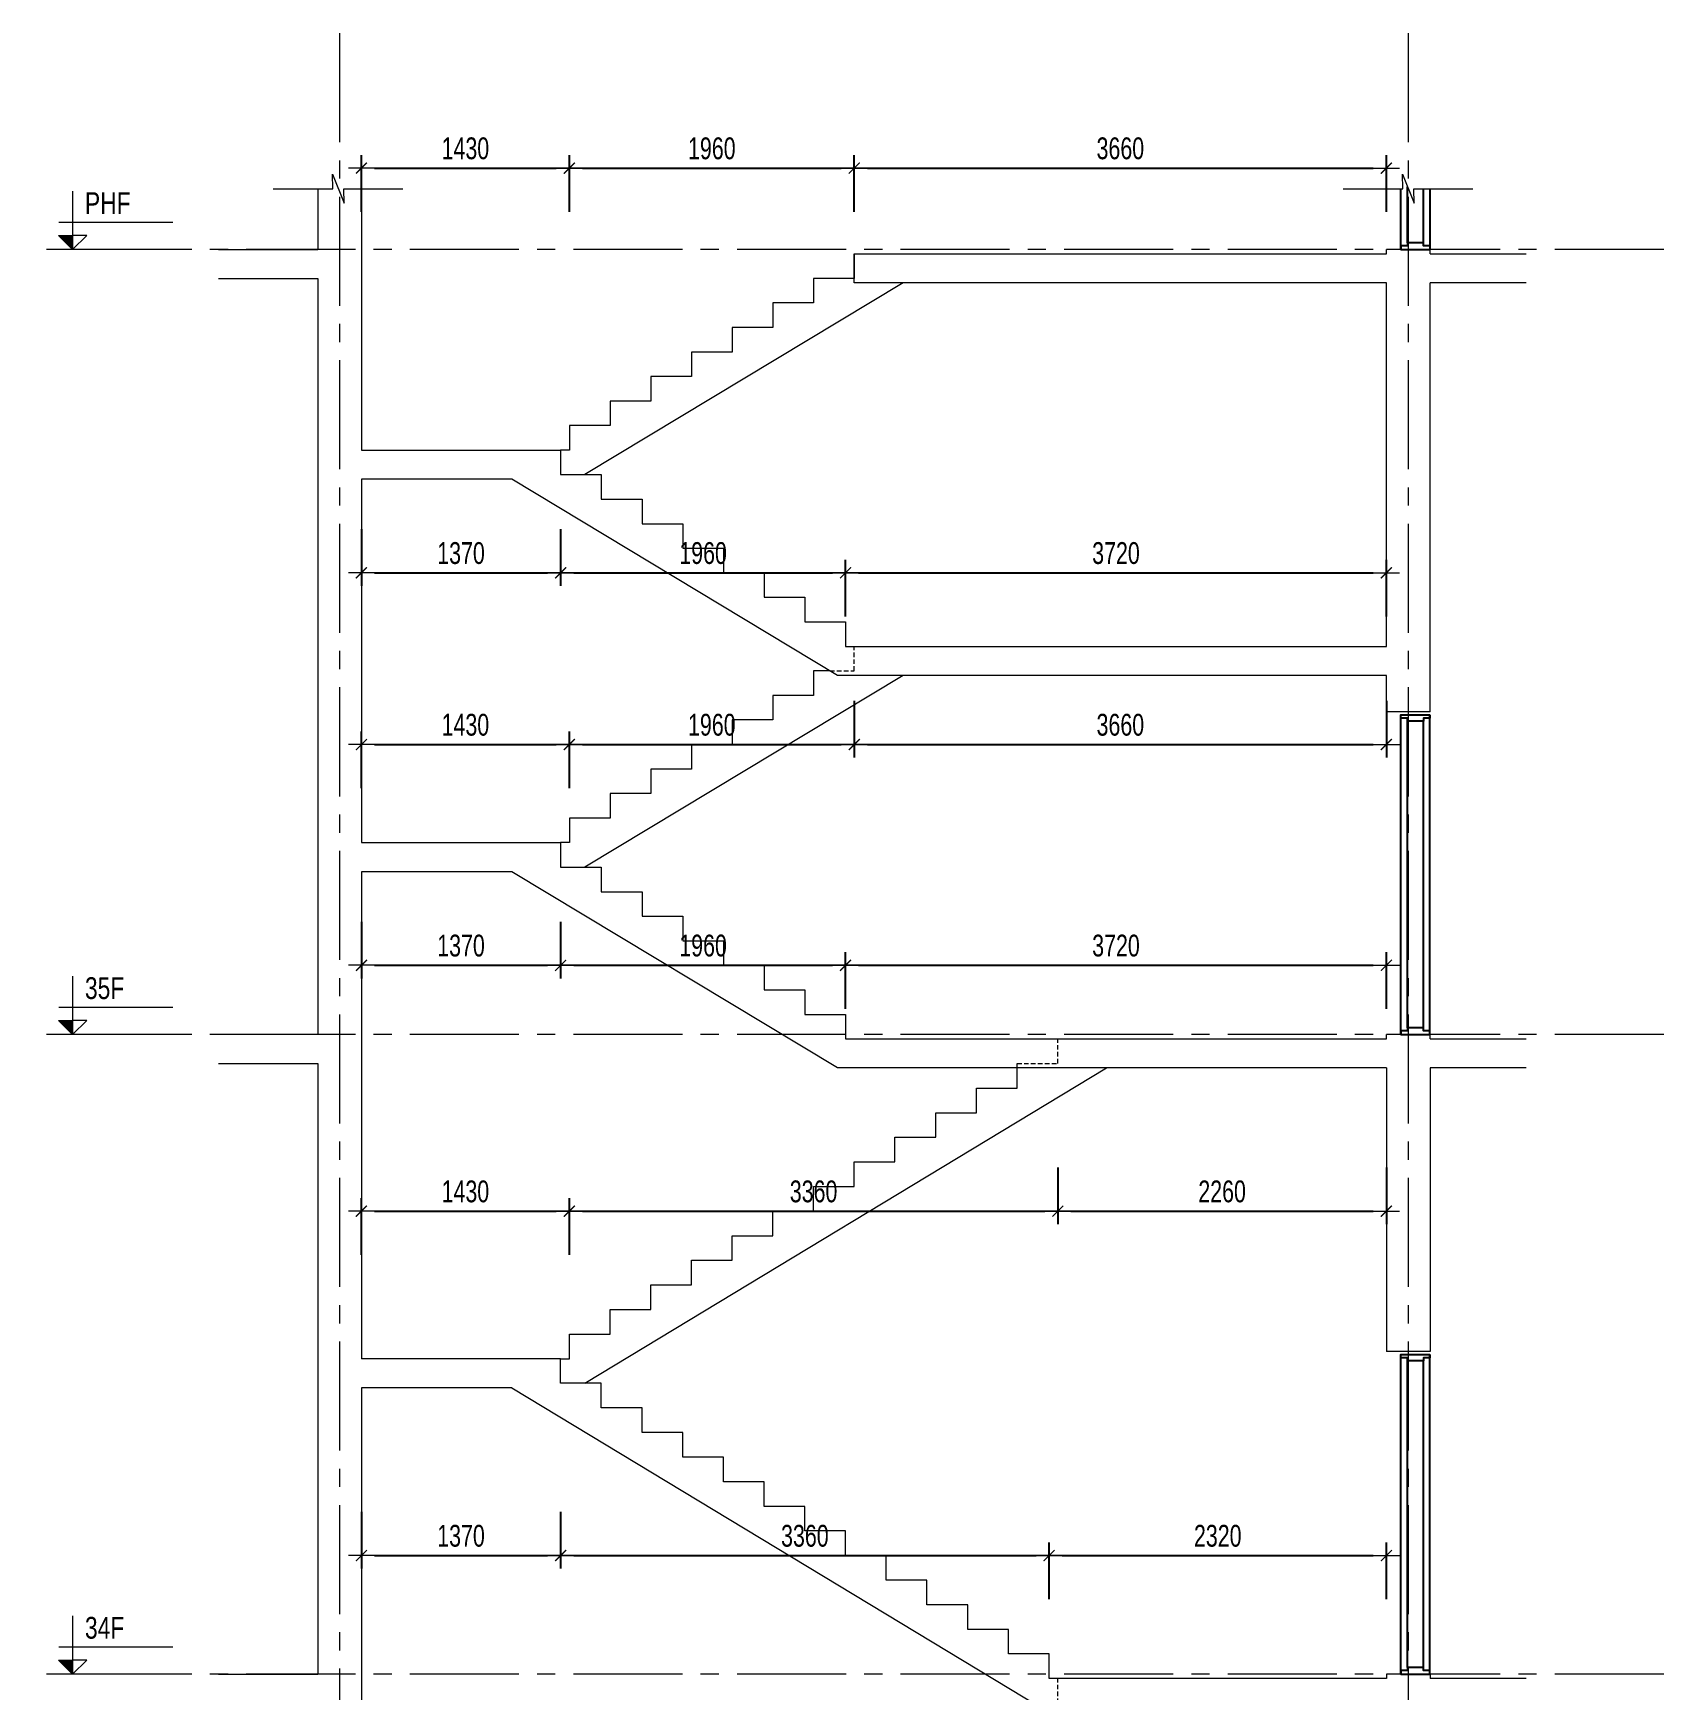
# Model space of a CAD drawing. Header units: millimetres. Extents: x -179076 to 254975, y -18667 to 296191.
# Drawn here: x 140476 to 151692, y 273827 to 285230 of the extents above; entities that cross this region are included whole.
import ezdxf

# ---------------------------------------------------------------- set-up
doc = ezdxf.new("R2010")
doc.units = ezdxf.units.MM
doc.linetypes.add('CENTER2', pattern=[1.125, 0.75, -0.125, 0.125, -0.125])
doc.linetypes.add('HIDDEN2', pattern=[4.7625, 3.175, -1.5875])
doc.layers.get('Defpoints').update_dxf_attribs({"color": 151, "lineweight": 9})
doc.layers.add('A-DOOR', color=4, linetype='Continuous')
doc.layers.add('DOOR', color=4, linetype='Continuous')
for name, color, linetype, lineweight in [('NDC_S_ANNO', 7, 'Continuous', 20), ('NDC_S_AXIS', 5, 'CENTER2', 13), ('NDC_S_CONTINUOUS', 3, 'Continuous', 20), ('NDC_S_DIM', 1, 'Continuous', 15), ('NDC_S_HIDDEN', 8, 'HIDDEN2', 13), ('NDC_S_SLAB', 2, 'Continuous', 20), ('NDC_S_SYMBOL', 1, 'Continuous', 15), ('NDC_S_TEXT SYMBOL', 7, 'Continuous', 20), ('NDC_S_VN TEXT', 7, 'Continuous', 20)]:
    doc.layers.add(name, color=color, linetype=linetype, lineweight=lineweight)
doc.styles.add('NDC_ANNO', font='', dxfattribs={"width": 0.8})
doc.styles.add('NDC_DIM', font='', dxfattribs={"width": 0.75})
doc.styles.get('NDC_ANNO').set_extended_font_data('Dotum')
doc.styles.get('NDC_DIM').set_extended_font_data('Dotum')
doc.dimstyles.new('NDC_dim_60', dxfattribs={"dimscale": 60, "dimtxt": 2.5, "dimasz": 1.5, "dimexe": 1.5, "dimexo": 2.5, "dimgap": 1, "dimtad": 1, "dimdec": 0, "dimzin": 0, "dimdsep": 46, "dimtxsty": 'NDC_DIM', "dimblk": 'DIMMARK', "dimcen": 0.09, "dimdle": 1.2, "dimclrd": 1, "dimclre": 1, "dimclrt": 3, "dimadec": 0, "dimazin": 0, "dimtfac": 1, "dimtdec": 0, "dimtix": 1, "dimtofl": 0, "dimtmove": 0, "dimatfit": 3, "dimfxl": 5, "dimfxlon": 1, "dimtolj": 1, "dimtzin": 0, "dimarcsym": 0})

# ---------------------------------------------------------------- blocks, each defined once
blk = doc.blocks.new('X-SECTION-2$0$X-SEC-DOO2')
at = {"layer": 'A-DOOR'}
for p, q in [((41976, 101972), (41976, 104172)), ((42021, 102017), (42021, 104127)), ((42131, 102017), (42131, 104127)), ((42176, 101972), (42176, 104172))]:
    blk.add_line(p, q, dxfattribs=at)
for points in [[(41976, 104172), (41976, 104147), (42021, 104147), (42021, 104127), (42131, 104127), (42131, 104147), (42176, 104147), (42176, 104172)], [(41976, 101972), (41976, 101997), (42021, 101997), (42021, 102017), (42131, 102017), (42131, 101997), (42176, 101997), (42176, 101972)]]:
    blk.add_lwpolyline(points, close=True, dxfattribs=at)
at = {"layer": 'Defpoints'}
blk.add_line((41976, 104192), (42176, 104192), dxfattribs=at)
blk = doc.blocks.new('kata_block_CT')
at = {"layer": 'NDC_S_ANNO'}
blk.add_hatch(color=3, dxfattribs=at).paths.add_polyline_path([(0, 1.6), (-1.61, 1.6), (0, 0)])
at = {"layer": 'NDC_S_ANNO', "ltscale": 50}
h = blk.add_hatch(dxfattribs=at)
h.set_pattern_fill('ANSI31', color=256, scale=1.406, style=0)
h.paths.add_polyline_path([(0, 1.6), (0, 0), (1.61, 1.6)])
for p, q in [((-1.59, 3.14), (11.47, 3.14)), ((11.56, 0), (-1.64, 0))]:
    blk.add_line(p, q, dxfattribs=at)
for points in [[(0, 6.69), (0, 0)], [(0, 0), (-1.61, 1.6), (0, 1.6)], [(0, 0), (1.61, 1.6), (0, 1.6)]]:
    blk.add_lwpolyline(points, dxfattribs=at)
at = {"layer": 'NDC_S_ANNO', "color": 8, "ltscale": 50}
blk.add_lwpolyline([(0, 0), (-1.61, 1.6), (0, 1.6)], dxfattribs=at)
at = {"layer": 'NDC_S_TEXT SYMBOL', "color": 3, "style": 'NDC_ANNO', "width": 0.8}
blk.add_attdef('CT', (1.41, 4.07), '', height=2.5, dxfattribs=at)
blk = doc.blocks.new('DIMMARK')
at = {"layer": 'NDC_S_DIM', "color": 1}
blk.add_line((-1.5, 0), (1, 0), dxfattribs=at)
at = {"layer": 'NDC_S_DIM', "color": 2, "const_width": 0.1}
blk.add_lwpolyline([(-0.42, -0.42), (0.42, 0.42)], dxfattribs=at)
blk = doc.blocks.new('*D634')
at = {"layer": 'Defpoints', "color": 0, "transparency": 16777216}
for p in [(144104, 276112), (142734, 275912), (144104, 274758)]:
    blk.add_point(p, dxfattribs=at)
at = {"layer": 'NDC_S_DIM', "color": 1, "lineweight": -2, "transparency": 16777216}
for p, q in [((142734, 275058), (142734, 274668)), ((144104, 275058), (144104, 274668)), ((142824, 274758), (144014, 274758))]:
    blk.add_line(p, q, dxfattribs=at)
at = {"layer": 'NDC_S_DIM', "color": 1, "lineweight": -2, "transparency": 16777216, "xscale": 90, "yscale": 90, "zscale": 90, "rotation": 180}
blk.add_blockref('DIMMARK', (142734, 274758), dxfattribs=at)
at = {"layer": 'NDC_S_DIM', "color": 1, "lineweight": -2, "transparency": 16777216, "xscale": 90, "yscale": 90, "zscale": 90}
blk.add_blockref('DIMMARK', (144104, 274758), dxfattribs=at)
at = {"layer": 'NDC_S_DIM', "color": 3, "transparency": 16777216, "insert": (143419, 274893), "char_height": 150, "attachment_point": 5, "style": 'NDC_DIM'}
blk.add_mtext('\\A1;1370', dxfattribs=at)
blk = doc.blocks.new('*D635')
at = {"layer": 'Defpoints', "color": 0, "transparency": 16777216}
for p in [(144104, 276112), (147464, 274758), (147464, 273912)]:
    blk.add_point(p, dxfattribs=at)
at = {"layer": 'NDC_S_DIM', "color": 1, "lineweight": -2, "transparency": 16777216}
for p, q in [((144104, 275058), (144104, 274668)), ((147464, 274458), (147464, 274848)), ((144194, 274758), (147374, 274758))]:
    blk.add_line(p, q, dxfattribs=at)
at = {"layer": 'NDC_S_DIM', "color": 1, "lineweight": -2, "transparency": 16777216, "xscale": 90, "yscale": 90, "zscale": 90, "rotation": 180}
blk.add_blockref('DIMMARK', (144104, 274758), dxfattribs=at)
at = {"layer": 'NDC_S_DIM', "color": 1, "lineweight": -2, "transparency": 16777216, "xscale": 90, "yscale": 90, "zscale": 90}
blk.add_blockref('DIMMARK', (147464, 274758), dxfattribs=at)
at = {"layer": 'NDC_S_DIM', "color": 3, "transparency": 16777216, "insert": (145784, 274893), "char_height": 150, "attachment_point": 5, "style": 'NDC_DIM'}
blk.add_mtext('\\A1;3360', dxfattribs=at)
blk = doc.blocks.new('*D636')
at = {"layer": 'Defpoints', "color": 0, "transparency": 16777216}
for p in [(149784, 274758), (147464, 273912), (149784, 273912)]:
    blk.add_point(p, dxfattribs=at)
at = {"layer": 'NDC_S_DIM', "color": 1, "lineweight": -2, "transparency": 16777216}
for p, q in [((147464, 274458), (147464, 274848)), ((149784, 274458), (149784, 274848)), ((147554, 274758), (149694, 274758))]:
    blk.add_line(p, q, dxfattribs=at)
at = {"layer": 'NDC_S_DIM', "color": 1, "lineweight": -2, "transparency": 16777216, "xscale": 90, "yscale": 90, "zscale": 90, "rotation": 180}
blk.add_blockref('DIMMARK', (147464, 274758), dxfattribs=at)
at = {"layer": 'NDC_S_DIM', "color": 1, "lineweight": -2, "transparency": 16777216, "xscale": 90, "yscale": 90, "zscale": 90}
blk.add_blockref('DIMMARK', (149784, 274758), dxfattribs=at)
at = {"layer": 'NDC_S_DIM', "color": 3, "transparency": 16777216, "insert": (148624, 274893), "char_height": 150, "attachment_point": 5, "style": 'NDC_DIM'}
blk.add_mtext('\\A1;2320', dxfattribs=at)
blk = doc.blocks.new('*D637')
at = {"layer": 'Defpoints', "color": 0, "transparency": 16777216}
for p in [(144164, 277127), (142734, 276112), (144164, 276112)]:
    blk.add_point(p, dxfattribs=at)
at = {"layer": 'NDC_S_DIM', "color": 1, "lineweight": -2, "transparency": 16777216}
for p, q in [((142734, 276827), (142734, 277217)), ((144164, 276827), (144164, 277217)), ((142824, 277127), (144074, 277127))]:
    blk.add_line(p, q, dxfattribs=at)
at = {"layer": 'NDC_S_DIM', "color": 1, "lineweight": -2, "transparency": 16777216, "xscale": 90, "yscale": 90, "zscale": 90, "rotation": 180}
blk.add_blockref('DIMMARK', (142734, 277127), dxfattribs=at)
at = {"layer": 'NDC_S_DIM', "color": 1, "lineweight": -2, "transparency": 16777216, "xscale": 90, "yscale": 90, "zscale": 90}
blk.add_blockref('DIMMARK', (144164, 277127), dxfattribs=at)
at = {"layer": 'NDC_S_DIM', "color": 3, "transparency": 16777216, "insert": (143449, 277262), "char_height": 150, "attachment_point": 5, "style": 'NDC_DIM'}
blk.add_mtext('\\A1;1430', dxfattribs=at)
blk = doc.blocks.new('*D638')
at = {"layer": 'Defpoints', "color": 0, "transparency": 16777216}
for p in [(147524, 278227), (147524, 277127), (144164, 276112)]:
    blk.add_point(p, dxfattribs=at)
at = {"layer": 'NDC_S_DIM', "color": 1, "lineweight": -2, "transparency": 16777216}
for p, q in [((147524, 277427), (147524, 277037)), ((144164, 276827), (144164, 277217)), ((144254, 277127), (147434, 277127))]:
    blk.add_line(p, q, dxfattribs=at)
at = {"layer": 'NDC_S_DIM', "color": 1, "lineweight": -2, "transparency": 16777216, "xscale": 90, "yscale": 90, "zscale": 90, "rotation": 180}
blk.add_blockref('DIMMARK', (144164, 277127), dxfattribs=at)
at = {"layer": 'NDC_S_DIM', "color": 1, "lineweight": -2, "transparency": 16777216, "xscale": 90, "yscale": 90, "zscale": 90}
blk.add_blockref('DIMMARK', (147524, 277127), dxfattribs=at)
at = {"layer": 'NDC_S_DIM', "color": 3, "transparency": 16777216, "insert": (145844, 277262), "char_height": 150, "attachment_point": 5, "style": 'NDC_DIM'}
blk.add_mtext('\\A1;3360', dxfattribs=at)
blk = doc.blocks.new('*D639')
at = {"layer": 'Defpoints', "color": 0, "transparency": 16777216}
for p in [(147524, 278227), (149784, 278112), (149784, 277127)]:
    blk.add_point(p, dxfattribs=at)
at = {"layer": 'NDC_S_DIM', "color": 1, "lineweight": -2, "transparency": 16777216}
for p, q in [((147524, 277427), (147524, 277037)), ((149784, 277427), (149784, 277037)), ((147614, 277127), (149694, 277127))]:
    blk.add_line(p, q, dxfattribs=at)
at = {"layer": 'NDC_S_DIM', "color": 1, "lineweight": -2, "transparency": 16777216, "xscale": 90, "yscale": 90, "zscale": 90, "rotation": 180}
blk.add_blockref('DIMMARK', (147524, 277127), dxfattribs=at)
at = {"layer": 'NDC_S_DIM', "color": 1, "lineweight": -2, "transparency": 16777216, "xscale": 90, "yscale": 90, "zscale": 90}
blk.add_blockref('DIMMARK', (149784, 277127), dxfattribs=at)
at = {"layer": 'NDC_S_DIM', "color": 3, "transparency": 16777216, "insert": (148654, 277262), "char_height": 150, "attachment_point": 5, "style": 'NDC_DIM'}
blk.add_mtext('\\A1;2260', dxfattribs=at)
blk = doc.blocks.new('*D640')
at = {"layer": 'Defpoints', "color": 0, "transparency": 16777216}
for p in [(144104, 279493), (142734, 279462), (144104, 278818)]:
    blk.add_point(p, dxfattribs=at)
at = {"layer": 'NDC_S_DIM', "color": 1, "lineweight": -2, "transparency": 16777216}
for p, q in [((142734, 279118), (142734, 278728)), ((144104, 279118), (144104, 278728)), ((142824, 278818), (144014, 278818))]:
    blk.add_line(p, q, dxfattribs=at)
at = {"layer": 'NDC_S_DIM', "color": 1, "lineweight": -2, "transparency": 16777216, "xscale": 90, "yscale": 90, "zscale": 90, "rotation": 180}
blk.add_blockref('DIMMARK', (142734, 278818), dxfattribs=at)
at = {"layer": 'NDC_S_DIM', "color": 1, "lineweight": -2, "transparency": 16777216, "xscale": 90, "yscale": 90, "zscale": 90}
blk.add_blockref('DIMMARK', (144104, 278818), dxfattribs=at)
at = {"layer": 'NDC_S_DIM', "color": 3, "transparency": 16777216, "insert": (143419, 278953), "char_height": 150, "attachment_point": 5, "style": 'NDC_DIM'}
blk.add_mtext('\\A1;1370', dxfattribs=at)
blk = doc.blocks.new('*D641')
at = {"layer": 'Defpoints', "color": 0, "transparency": 16777216}
for p in [(144104, 279493), (146064, 278818), (146064, 278312)]:
    blk.add_point(p, dxfattribs=at)
at = {"layer": 'NDC_S_DIM', "color": 1, "lineweight": -2, "transparency": 16777216}
for p, q in [((144104, 279118), (144104, 278728)), ((144194, 278818), (145974, 278818)), ((146064, 278518), (146064, 278908))]:
    blk.add_line(p, q, dxfattribs=at)
at = {"layer": 'NDC_S_DIM', "color": 1, "lineweight": -2, "transparency": 16777216, "xscale": 90, "yscale": 90, "zscale": 90, "rotation": 180}
blk.add_blockref('DIMMARK', (144104, 278818), dxfattribs=at)
at = {"layer": 'NDC_S_DIM', "color": 1, "lineweight": -2, "transparency": 16777216, "xscale": 90, "yscale": 90, "zscale": 90}
blk.add_blockref('DIMMARK', (146064, 278818), dxfattribs=at)
at = {"layer": 'NDC_S_DIM', "color": 3, "transparency": 16777216, "insert": (145084, 278953), "char_height": 150, "attachment_point": 5, "style": 'NDC_DIM'}
blk.add_mtext('\\A1;1960', dxfattribs=at)
blk = doc.blocks.new('*D642')
at = {"layer": 'Defpoints', "color": 0, "transparency": 16777216}
for p in [(149784, 278818), (146064, 278312), (149784, 278312)]:
    blk.add_point(p, dxfattribs=at)
at = {"layer": 'NDC_S_DIM', "color": 1, "lineweight": -2, "transparency": 16777216}
for p, q in [((146064, 278518), (146064, 278908)), ((146154, 278818), (149694, 278818)), ((149784, 278518), (149784, 278908))]:
    blk.add_line(p, q, dxfattribs=at)
at = {"layer": 'NDC_S_DIM', "color": 1, "lineweight": -2, "transparency": 16777216, "xscale": 90, "yscale": 90, "zscale": 90, "rotation": 180}
blk.add_blockref('DIMMARK', (146064, 278818), dxfattribs=at)
at = {"layer": 'NDC_S_DIM', "color": 1, "lineweight": -2, "transparency": 16777216, "xscale": 90, "yscale": 90, "zscale": 90}
blk.add_blockref('DIMMARK', (149784, 278818), dxfattribs=at)
at = {"layer": 'NDC_S_DIM', "color": 3, "transparency": 16777216, "insert": (147924, 278953), "char_height": 150, "attachment_point": 5, "style": 'NDC_DIM'}
blk.add_mtext('\\A1;3720', dxfattribs=at)
blk = doc.blocks.new('*D643')
at = {"layer": 'Defpoints', "color": 0, "transparency": 16777216}
for p in [(144164, 280337), (142734, 279662), (144164, 279662)]:
    blk.add_point(p, dxfattribs=at)
at = {"layer": 'NDC_S_DIM', "color": 1, "lineweight": -2, "transparency": 16777216}
for p, q in [((142734, 280037), (142734, 280427)), ((144164, 280037), (144164, 280427)), ((142824, 280337), (144074, 280337))]:
    blk.add_line(p, q, dxfattribs=at)
at = {"layer": 'NDC_S_DIM', "color": 1, "lineweight": -2, "transparency": 16777216, "xscale": 90, "yscale": 90, "zscale": 90, "rotation": 180}
blk.add_blockref('DIMMARK', (142734, 280337), dxfattribs=at)
at = {"layer": 'NDC_S_DIM', "color": 1, "lineweight": -2, "transparency": 16777216, "xscale": 90, "yscale": 90, "zscale": 90}
blk.add_blockref('DIMMARK', (144164, 280337), dxfattribs=at)
at = {"layer": 'NDC_S_DIM', "color": 3, "transparency": 16777216, "insert": (143449, 280472), "char_height": 150, "attachment_point": 5, "style": 'NDC_DIM'}
blk.add_mtext('\\A1;1430', dxfattribs=at)
blk = doc.blocks.new('*D644')
at = {"layer": 'Defpoints', "color": 0, "transparency": 16777216}
for p in [(146124, 280843), (146124, 280337), (144164, 279662)]:
    blk.add_point(p, dxfattribs=at)
at = {"layer": 'NDC_S_DIM', "color": 1, "lineweight": -2, "transparency": 16777216}
for p, q in [((146124, 280637), (146124, 280247)), ((144164, 280037), (144164, 280427)), ((144254, 280337), (146034, 280337))]:
    blk.add_line(p, q, dxfattribs=at)
at = {"layer": 'NDC_S_DIM', "color": 1, "lineweight": -2, "transparency": 16777216, "xscale": 90, "yscale": 90, "zscale": 90, "rotation": 180}
blk.add_blockref('DIMMARK', (144164, 280337), dxfattribs=at)
at = {"layer": 'NDC_S_DIM', "color": 1, "lineweight": -2, "transparency": 16777216, "xscale": 90, "yscale": 90, "zscale": 90}
blk.add_blockref('DIMMARK', (146124, 280337), dxfattribs=at)
at = {"layer": 'NDC_S_DIM', "color": 3, "transparency": 16777216, "insert": (145144, 280472), "char_height": 150, "attachment_point": 5, "style": 'NDC_DIM'}
blk.add_mtext('\\A1;1960', dxfattribs=at)
blk = doc.blocks.new('*D645')
at = {"layer": 'Defpoints', "color": 0, "transparency": 16777216}
for p in [(146124, 280843), (149784, 280812), (149784, 280337)]:
    blk.add_point(p, dxfattribs=at)
at = {"layer": 'NDC_S_DIM', "color": 1, "lineweight": -2, "transparency": 16777216}
for p, q in [((146124, 280637), (146124, 280247)), ((149784, 280637), (149784, 280247)), ((146214, 280337), (149694, 280337))]:
    blk.add_line(p, q, dxfattribs=at)
at = {"layer": 'NDC_S_DIM', "color": 1, "lineweight": -2, "transparency": 16777216, "xscale": 90, "yscale": 90, "zscale": 90, "rotation": 180}
blk.add_blockref('DIMMARK', (146124, 280337), dxfattribs=at)
at = {"layer": 'NDC_S_DIM', "color": 1, "lineweight": -2, "transparency": 16777216, "xscale": 90, "yscale": 90, "zscale": 90}
blk.add_blockref('DIMMARK', (149784, 280337), dxfattribs=at)
at = {"layer": 'NDC_S_DIM', "color": 3, "transparency": 16777216, "insert": (147954, 280472), "char_height": 150, "attachment_point": 5, "style": 'NDC_DIM'}
blk.add_mtext('\\A1;3660', dxfattribs=at)
blk = doc.blocks.new('*D646')
at = {"layer": 'Defpoints', "color": 0, "transparency": 16777216}
for p in [(142734, 282362), (144104, 282362), (144104, 281518)]:
    blk.add_point(p, dxfattribs=at)
at = {"layer": 'NDC_S_DIM', "color": 1, "lineweight": -2, "transparency": 16777216}
for p, q in [((142734, 281818), (142734, 281428)), ((144104, 281818), (144104, 281428)), ((142824, 281518), (144014, 281518))]:
    blk.add_line(p, q, dxfattribs=at)
at = {"layer": 'NDC_S_DIM', "color": 1, "lineweight": -2, "transparency": 16777216, "xscale": 90, "yscale": 90, "zscale": 90, "rotation": 180}
blk.add_blockref('DIMMARK', (142734, 281518), dxfattribs=at)
at = {"layer": 'NDC_S_DIM', "color": 1, "lineweight": -2, "transparency": 16777216, "xscale": 90, "yscale": 90, "zscale": 90}
blk.add_blockref('DIMMARK', (144104, 281518), dxfattribs=at)
at = {"layer": 'NDC_S_DIM', "color": 3, "transparency": 16777216, "insert": (143419, 281653), "char_height": 150, "attachment_point": 5, "style": 'NDC_DIM'}
blk.add_mtext('\\A1;1370', dxfattribs=at)
blk = doc.blocks.new('*D647')
at = {"layer": 'Defpoints', "color": 0, "transparency": 16777216}
for p in [(144104, 282362), (146064, 281518), (146064, 281012)]:
    blk.add_point(p, dxfattribs=at)
at = {"layer": 'NDC_S_DIM', "color": 1, "lineweight": -2, "transparency": 16777216}
for p, q in [((144104, 281818), (144104, 281428)), ((146064, 281218), (146064, 281608)), ((144194, 281518), (145974, 281518))]:
    blk.add_line(p, q, dxfattribs=at)
at = {"layer": 'NDC_S_DIM', "color": 1, "lineweight": -2, "transparency": 16777216, "xscale": 90, "yscale": 90, "zscale": 90, "rotation": 180}
blk.add_blockref('DIMMARK', (144104, 281518), dxfattribs=at)
at = {"layer": 'NDC_S_DIM', "color": 1, "lineweight": -2, "transparency": 16777216, "xscale": 90, "yscale": 90, "zscale": 90}
blk.add_blockref('DIMMARK', (146064, 281518), dxfattribs=at)
at = {"layer": 'NDC_S_DIM', "color": 3, "transparency": 16777216, "insert": (145084, 281653), "char_height": 150, "attachment_point": 5, "style": 'NDC_DIM'}
blk.add_mtext('\\A1;1960', dxfattribs=at)
blk = doc.blocks.new('*D648')
at = {"layer": 'Defpoints', "color": 0, "transparency": 16777216}
for p in [(149784, 281518), (146064, 281012), (149784, 281012)]:
    blk.add_point(p, dxfattribs=at)
at = {"layer": 'NDC_S_DIM', "color": 1, "lineweight": -2, "transparency": 16777216}
for p, q in [((146064, 281218), (146064, 281608)), ((149784, 281218), (149784, 281608)), ((146154, 281518), (149694, 281518))]:
    blk.add_line(p, q, dxfattribs=at)
at = {"layer": 'NDC_S_DIM', "color": 1, "lineweight": -2, "transparency": 16777216, "xscale": 90, "yscale": 90, "zscale": 90, "rotation": 180}
blk.add_blockref('DIMMARK', (146064, 281518), dxfattribs=at)
at = {"layer": 'NDC_S_DIM', "color": 1, "lineweight": -2, "transparency": 16777216, "xscale": 90, "yscale": 90, "zscale": 90}
blk.add_blockref('DIMMARK', (149784, 281518), dxfattribs=at)
at = {"layer": 'NDC_S_DIM', "color": 3, "transparency": 16777216, "insert": (147924, 281653), "char_height": 150, "attachment_point": 5, "style": 'NDC_DIM'}
blk.add_mtext('\\A1;3720', dxfattribs=at)
blk = doc.blocks.new('*D649')
at = {"layer": 'Defpoints', "color": 0, "transparency": 16777216}
for p in [(144164, 284302), (142734, 283742), (144164, 282362)]:
    blk.add_point(p, dxfattribs=at)
at = {"layer": 'NDC_S_DIM', "color": 1, "lineweight": -2, "transparency": 16777216}
for p, q in [((142734, 284002), (142734, 284392)), ((144164, 284002), (144164, 284392)), ((142824, 284302), (144074, 284302))]:
    blk.add_line(p, q, dxfattribs=at)
at = {"layer": 'NDC_S_DIM', "color": 1, "lineweight": -2, "transparency": 16777216, "xscale": 90, "yscale": 90, "zscale": 90, "rotation": 180}
blk.add_blockref('DIMMARK', (142734, 284302), dxfattribs=at)
at = {"layer": 'NDC_S_DIM', "color": 1, "lineweight": -2, "transparency": 16777216, "xscale": 90, "yscale": 90, "zscale": 90}
blk.add_blockref('DIMMARK', (144164, 284302), dxfattribs=at)
at = {"layer": 'NDC_S_DIM', "color": 3, "transparency": 16777216, "insert": (143449, 284437), "char_height": 150, "attachment_point": 5, "style": 'NDC_DIM'}
blk.add_mtext('\\A1;1430', dxfattribs=at)
blk = doc.blocks.new('*D650')
at = {"layer": 'Defpoints', "color": 0, "transparency": 16777216}
for p in [(146124, 284302), (146124, 283543), (144164, 282362)]:
    blk.add_point(p, dxfattribs=at)
at = {"layer": 'NDC_S_DIM', "color": 1, "lineweight": -2, "transparency": 16777216}
for p, q in [((144164, 284002), (144164, 284392)), ((146124, 284002), (146124, 284392)), ((144254, 284302), (146034, 284302))]:
    blk.add_line(p, q, dxfattribs=at)
at = {"layer": 'NDC_S_DIM', "color": 1, "lineweight": -2, "transparency": 16777216, "xscale": 90, "yscale": 90, "zscale": 90, "rotation": 180}
blk.add_blockref('DIMMARK', (144164, 284302), dxfattribs=at)
at = {"layer": 'NDC_S_DIM', "color": 1, "lineweight": -2, "transparency": 16777216, "xscale": 90, "yscale": 90, "zscale": 90}
blk.add_blockref('DIMMARK', (146124, 284302), dxfattribs=at)
at = {"layer": 'NDC_S_DIM', "color": 3, "transparency": 16777216, "insert": (145144, 284437), "char_height": 150, "attachment_point": 5, "style": 'NDC_DIM'}
blk.add_mtext('\\A1;1960', dxfattribs=at)
blk = doc.blocks.new('*D651')
at = {"layer": 'Defpoints', "color": 0, "transparency": 16777216}
for p in [(149784, 284302), (149784, 283712), (146124, 283543)]:
    blk.add_point(p, dxfattribs=at)
at = {"layer": 'NDC_S_DIM', "color": 1, "lineweight": -2, "transparency": 16777216}
for p, q in [((146124, 284002), (146124, 284392)), ((149784, 284002), (149784, 284392)), ((146214, 284302), (149694, 284302))]:
    blk.add_line(p, q, dxfattribs=at)
at = {"layer": 'NDC_S_DIM', "color": 1, "lineweight": -2, "transparency": 16777216, "xscale": 90, "yscale": 90, "zscale": 90, "rotation": 180}
blk.add_blockref('DIMMARK', (146124, 284302), dxfattribs=at)
at = {"layer": 'NDC_S_DIM', "color": 1, "lineweight": -2, "transparency": 16777216, "xscale": 90, "yscale": 90, "zscale": 90}
blk.add_blockref('DIMMARK', (149784, 284302), dxfattribs=at)
at = {"layer": 'NDC_S_DIM', "color": 3, "transparency": 16777216, "insert": (147954, 284437), "char_height": 150, "attachment_point": 5, "style": 'NDC_DIM'}
blk.add_mtext('\\A1;3660', dxfattribs=at)

msp = doc.modelspace()

# ---------------------------------------------------------------- linework, layer by layer
at = {"layer": 'A-DOOR'}
for p, q in [((149929, 283786.9), (149929, 284172.8)), ((149884, 283741.9), (149884, 284160.3)), ((150039, 283786.9), (150039, 284160.3)), ((150084, 283741.9), (150084, 284160.3))]:
    msp.add_line(p, q, dxfattribs=at)
msp.add_lwpolyline([(150084, 283741.9), (150084, 283766.9), (150039, 283766.9), (150039, 283786.9), (149929, 283786.9), (149929, 283766.9), (149884, 283766.9), (149884, 283741.9)], close=True, dxfattribs=at)
at = {"layer": 'NDC_S_AXIS', "ltscale": 1000}
for p, q in [((142584, 285230.3), (142584, 263229.2)), ((149934, 285230.3), (149934, 263229.2))]:
    msp.add_line(p, q, dxfattribs=at)
for points in [[(151692.3, 283741.9), (140476, 283741.9)], [(151692.3, 278341.9), (140476, 278341.9)], [(151692.3, 273941.9), (140476, 273941.9)]]:
    msp.add_lwpolyline(points, dxfattribs=at)
at = {"layer": 'NDC_S_CONTINUOUS'}
for p, q in [((146459.6, 283511.9), (144271.5, 282193.2)), ((146459.6, 280811.9), (144271.5, 279493.2)), ((144270.6, 275942.7), (147859.7, 278111.9, 0))]:
    msp.add_line(p, q, dxfattribs=at)
for points in [[(146124, 283711.9), (146124, 283543.2), (145844, 283543.2), (145844, 283374.4), (145564, 283374.4), (145564, 283205.7), (145284, 283205.7), (145284, 283036.9), (145004, 283036.9), (145004, 282868.2), (144724, 282868.2), (144724, 282699.4), (144444, 282699.4), (144444, 282530.7), (144164, 282530.7), (144164, 282361.9), (144104, 282361.9)], [(145956.5, 280843.2), (145844, 280843.2), (145844, 280674.4), (145564, 280674.4), (145564, 280505.7), (145284, 280505.7), (145284, 280336.9), (145004, 280336.9), (145004, 280168.2), (144724, 280168.2), (144724, 279999.4), (144444, 279999.4), (144444, 279830.7), (144164, 279830.7), (144164, 279661.9), (144104, 279661.9)]]:
    msp.add_lwpolyline(points, dxfattribs=at)
at = {"layer": 'NDC_S_CONTINUOUS', "elevation": 0}
msp.add_lwpolyline([(144104, 276111.9), (144164, 276111.9), (144164, 276281.1), (144444, 276281.1), (144444, 276450.4), (144724, 276450.4), (144724, 276619.6), (145004, 276619.6), (145004, 276788.8), (145284, 276788.8), (145284, 276958.1), (145564, 276958.1), (145564, 277127.3), (145844, 277127.3), (145844, 277296.5), (146124, 277296.5), (146124, 277465.8), (146404, 277465.8), (146404, 277635), (146684, 277635), (146684, 277804.2), (146964, 277804.2), (146964, 277973.5), (147244, 277973.5), (147244, 278111.9)], dxfattribs=at)
at = {"layer": 'NDC_S_HIDDEN', "ltscale": 10}
for points in [[(145956.5, 280843.2), (146124, 280843.2), (146124, 281011.9)], [(147244, 278111.9), (147244, 278142.7), (147524, 278142.7), (147524, 278311.9)], [(147357.3, 273742.7), (147524, 273742.7), (147524, 273911.9)]]:
    msp.add_lwpolyline(points, dxfattribs=at)
at = {"layer": 'NDC_S_SLAB'}
for p, q in [((142434, 284160.3), (142434, 283741.9)), ((142734.1, 284160.3), (142734, 282361.9)), ((149784, 283711.9), (149784, 283741.9)), ((150084, 283741.9), (149784, 283741.9)), ((150084, 283711.9), (150084, 283741.9)), ((141751.8, 283541.9), (142434, 283541.9)), ((142434, 283541.9), (142434, 278341.9)), ((149784, 283511.9), (146124, 283511.9)), ((149784, 281011.9), (149784, 283511.9)), ((150746.2, 283511.9), (150084, 283511.9)), ((150084, 280561.9), (150084, 283511.9)), ((142734, 282361.9), (144104, 282361.9)), ((144104, 282361.9), (144104, 282193.2)), ((142734, 282161.9), (142734, 279661.9)), ((143768.4, 282161.9), (142734, 282161.9)), ((146008.4, 280811.9), (143768.4, 282161.9)), ((144104, 282193.2), (144384, 282193.2)), ((144384, 282193.2), (144384, 282024.4)), ((144384, 282024.4), (144664, 282024.4)), ((144664, 282024.4), (144664, 281855.7)), ((144664, 281855.7), (144944, 281855.7)), ((144944, 281855.7), (144944, 281686.9)), ((144944, 281686.9), (145224, 281686.9)), ((145224, 281686.9), (145224, 281518.2)), ((145224, 281518.2), (145504, 281518.2)), ((145504, 281518.2), (145504, 281349.4)), ((145504, 281349.4), (145784, 281349.4)), ((145784, 281349.4), (145784, 281180.7)), ((145784, 281180.7), (146064, 281180.7)), ((146064, 281180.7), (146064, 281011.9)), ((146064, 281011.9), (149784, 281011.9)), ((149784, 280811.9), (146008.4, 280811.9)), ((149784, 280561.9), (149784, 280811.9)), ((150084, 280561.9), (149784, 280561.9)), ((142734, 279461.9), (142734, 278341.9)), ((143768.4, 279461.9), (142734, 279461.9)), ((146008.4, 278111.9), (143768.4, 279461.9)), ((142434, 278341.9), (141751.8, 278341.9)), ((142734, 278341.9), (142734, 276111.9)), ((149784, 278311.9), (149784, 278341.9)), ((150084, 278341.9), (149784, 278341.9)), ((150084, 278311.9), (150084, 278341.9)), ((141751.8, 278141.9), (142434, 278141.9)), ((142434, 278141.9), (142434, 273941.9)), ((149784, 278111.9), (146008.4, 278111.9)), ((149784, 278111.9), (149784, 276161.9)), ((150746, 278111.9), (150084, 278111.9)), ((150084, 278111.9), (150084, 276161.9)), ((150084, 276161.9), (149784, 276161.9)), ((143768.2, 275911.9), (142734, 275911.9)), ((142734, 275911.9), (142734, 273941.9)), ((143768.2, 275911.9), (147408.2, 273711.9)), ((142734, 273941.9), (142734, 271711.9)), ((149784, 273941.9), (149784, 273911.9)), ((150084, 273941.9), (149784, 273941.9)), ((150084, 273941.9), (150084, 273911.9))]:
    msp.add_line(p, q, dxfattribs=at)
for points in [[(141751.8, 283741.9), (142434, 283741.9)], [(146124, 283511.9), (146124, 283711.9), (149784, 283711.9)], [(150084, 283711.9), (150746, 283711.9)], [(142734, 279661.9), (144104, 279661.9), (144104, 279493.2), (144384, 279493.2), (144384, 279324.4), (144664, 279324.4), (144664, 279155.7), (144944, 279155.7), (144944, 278986.9), (145224, 278986.9), (145224, 278818.2), (145504, 278818.2), (145504, 278649.4), (145784, 278649.4), (145784, 278480.7), (146064, 278480.7), (146064, 278311.9), (149784, 278311.9)], [(150084, 278311.9), (150746, 278311.9)], [(149784, 273911.9), (147464, 273911.9), (147464, 274081.1), (147184, 274081.1), (147184, 274250.4), (146904, 274250.4), (146904, 274419.6), (146624, 274419.6), (146624, 274588.8), (146344, 274588.8), (146344, 274758.1), (146064, 274758.1), (146064, 274927.3), (145784, 274927.3), (145784, 275096.5), (145504, 275096.5), (145504, 275265.8), (145224, 275265.8), (145224, 275435), (144944, 275435), (144944, 275604.2), (144664, 275604.2), (144664, 275773.5), (144384, 275773.5), (144384, 275942.7), (144104, 275942.7), (144104, 276111.9), (142734, 276111.9)], [(141751.8, 273941.9), (142434, 273941.9)], [(150746, 273911.9), (150084, 273911.9)]]:
    msp.add_lwpolyline(points, dxfattribs=at)
at = {"layer": 'NDC_S_SYMBOL'}
for points in [[(142126.6, 284160.3), (142536.2, 284160.3), (142534.1, 284260.3), (142614.1, 284060.3), (142611.9, 284160.3), (143018.2, 284160.3)], [(149486.5, 284160.3), (149896.2, 284160.3), (149894, 284260.3), (149974, 284060.3), (149971.8, 284160.3), (150378.1, 284160.3)]]:
    msp.add_lwpolyline(points, dxfattribs=at)

# ---------------------------------------------------------------- block references
at = {"layer": 'DOOR', "xscale": -1}
for p in [(192059.6, 176370.1), (192059.6, 171970.1)]:
    msp.add_blockref('X-SECTION-2$0$X-SEC-DOO2', p, dxfattribs=at)
at = {"layer": 'NDC_S_VN TEXT', "xscale": 60, "yscale": 60, "zscale": 60}
for p, values in [((140747.7, 283741.9), {'CT': 'PHF'}), ((140747.7, 278341.9), {'CT': '35F'}), ((140747.7, 273941.9), {'CT': '34F'})]:
    msp.add_blockref('kata_block_CT', p, dxfattribs=at).add_auto_attribs(values)

# ---------------------------------------------------------------- dimensions: what is measured, and where the dimension line sits
at = {"layer": 'NDC_S_DIM'}
for base, p1, p2, picture, middle in [((144164, 284302.3), (142734, 283741.9), (144164, 282361.9), '*D649', (143449, 284437.4)), ((144104, 281518.2), (142734, 282361.9), (144104, 282361.9), '*D646', (143419, 281653.3)), ((144164, 280336.9), (142734, 279661.9), (144164, 279661.9), '*D643', (143449, 280472)), ((144104, 278818.2), (142734, 279461.9), (144104, 279493.2), '*D640', (143419, 278953.3)), ((144164, 277127.3), (142734, 276111.9), (144164, 276111.9), '*D637', (143449, 277262.4)), ((144104, 274758.1), (142734, 275911.9), (144104, 276111.9), '*D634', (143419, 274893.2))]:
    dim = msp.add_linear_dim(base=base, p1=p1, p2=p2, dimstyle='NDC_dim_60', dxfattribs=at)
    dim.commit()
    dim.dimension.update_dxf_attribs({"geometry": picture, "text_midpoint": middle})
for base, p1, p2, picture, middle in [((146124, 284302.3), (144164, 282361.9), (146124, 283543.2), '*D650', (145144, 284437.4)), ((149784, 284302.3), (146124, 283543.2), (149784, 283711.9), '*D651', (147954, 284437.4)), ((146064, 281518.2), (144104, 282361.9), (146064, 281011.9), '*D647', (145084, 281653.3)), ((149784, 281518.2), (146064, 281011.9), (149784, 281011.9), '*D648', (147924, 281653.3)), ((146124, 280336.9), (144164, 279661.9), (146124, 280843.2), '*D644', (145144, 280472)), ((149784, 280336.9), (146124, 280843.2), (149784, 280811.9), '*D645', (147954, 280472)), ((146064, 278818.2), (144104, 279493.2), (146064, 278311.9), '*D641', (145084, 278953.3)), ((149784, 278818.2), (146064, 278311.9), (149784, 278311.9), '*D642', (147924, 278953.3)), ((147524, 277127.3), (144164, 276111.9), (147524, 278227.3), '*D638', (145844, 277262.4)), ((149784, 277127.3), (147524, 278227.3), (149784, 278111.9), '*D639', (148654, 277262.4)), ((147464, 274758.1), (144104, 276111.9), (147464, 273911.9), '*D635', (145784, 274893.2)), ((149784, 274758.1), (147464, 273911.9), (149784, 273911.9), '*D636', (148624, 274893.2))]:
    dim = msp.add_linear_dim(base=base, p1=p1, p2=p2, dimstyle='NDC_dim_60', override={"dimtmove": 1}, dxfattribs=at)
    dim.commit()
    dim.dimension.update_dxf_attribs({"geometry": picture, "text_midpoint": middle})

doc.saveas('drawing.dxf')
